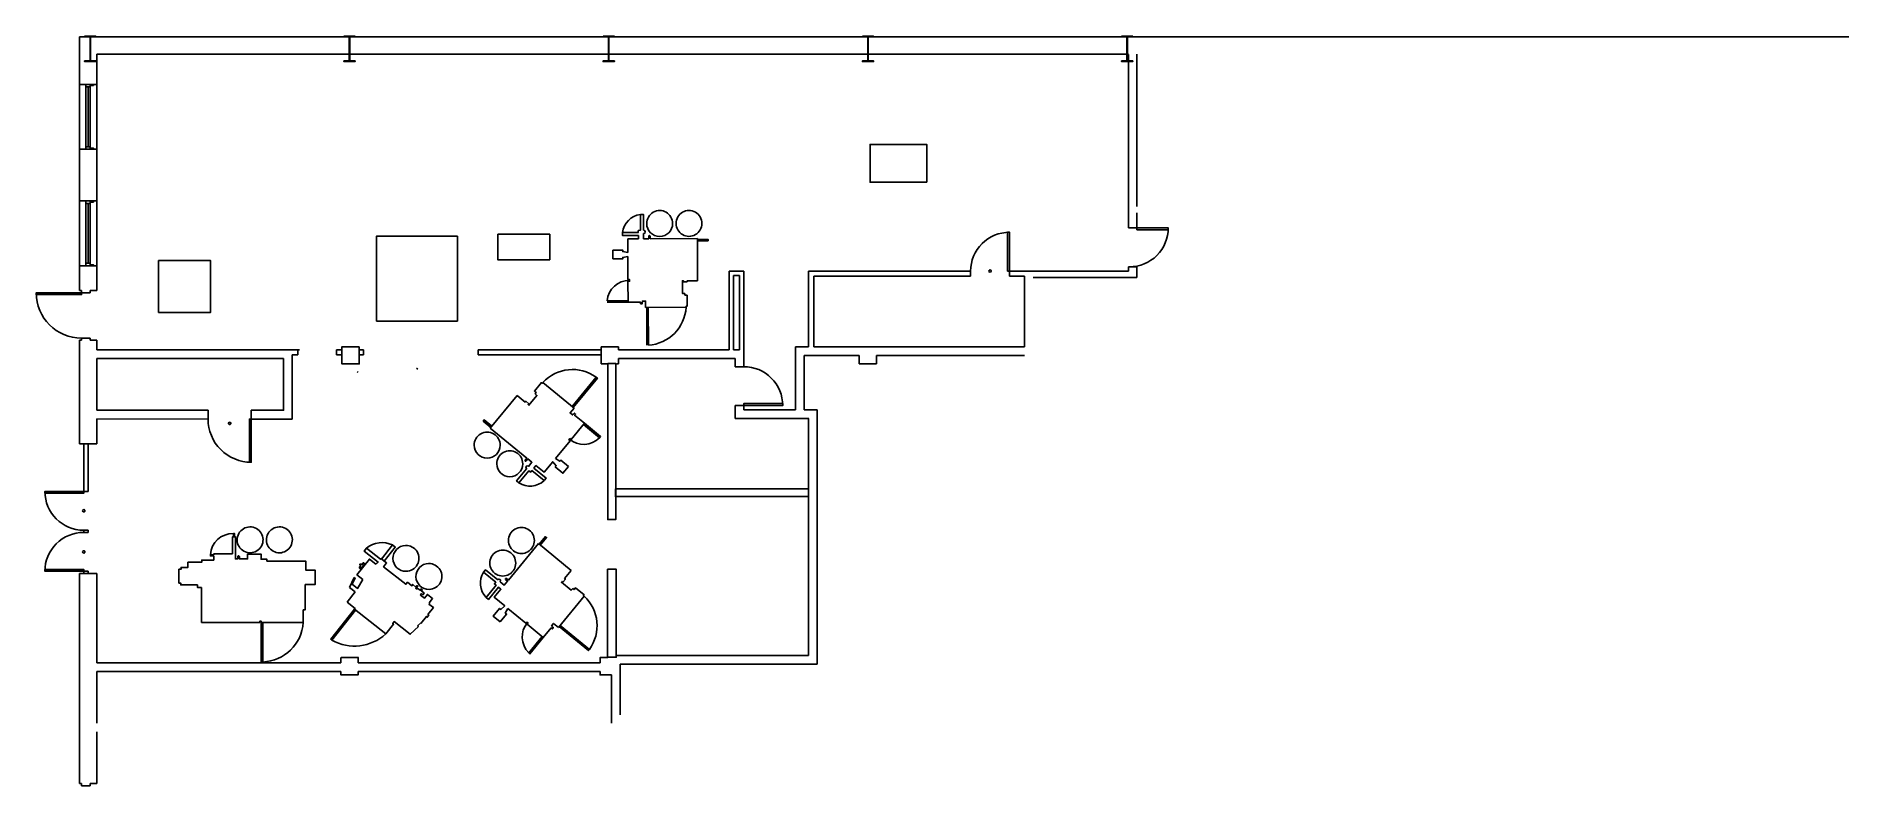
# Model space of a CAD drawing. Extents: x 1 to 1668, y 3 to 693.
import ezdxf

# ---------------------------------------------------------------- set-up
doc = ezdxf.new("R2010")
doc.units = 0
doc.layers.add('Epilog_Laser', color=7, linetype='CONTINUOUS')

msp = doc.modelspace()

# ---------------------------------------------------------------- linework, layer by layer
at = {"layer": 'Epilog_Laser', "color": 7}
for points in [[(1668.453556, 692.149467), (40.358979, 692.149133)], [(40.358979, 648.415156), (40.358979, 692.149078)], [(45.12976, 692.755878), (45.12976, 692.149078)], [(55.466771, 692.1492), (55.466771, 692.755878), (45.12976, 692.755878)], [(45.12976, 692.149589), (49.366437, 692.149589)], [(50.064701, 691.4513), (50.064701, 670.672689)], [(50.531829, 670.672689), (50.531829, 691.4513)], [(51.230094, 692.149589), (55.466771, 692.149589)], [(283.678411, 692.755878), (283.678411, 692.149589), (287.915078, 692.149589)], [(289.778733, 692.149589), (294.015422, 692.149589), (294.015422, 692.755878), (283.678411, 692.755878)], [(288.613378, 691.4513), (288.613378, 670.672689)], [(289.080489, 670.672689), (289.080489, 691.4513)], [(522.227056, 692.755878), (522.227056, 692.149589), (526.463744, 692.149589)], [(528.3274, 692.149589), (532.564089, 692.149589), (532.564089, 692.755878), (522.227056, 692.755878)], [(527.162, 691.4513), (527.162, 670.672689)], [(527.629144, 670.672689), (527.629144, 691.4513)], [(760.775711, 692.755878), (760.775711, 692.149589), (765.0124, 692.149589)], [(766.876056, 692.149589), (771.112744, 692.149589), (771.112744, 692.755878), (760.775711, 692.755878)], [(765.710656, 691.4513), (765.710656, 670.672689)], [(766.1778, 670.672689), (766.1778, 691.4513)], [(999.324378, 692.755878), (999.324378, 692.149589), (1003.561067, 692.149589)], [(1005.424722, 692.149589), (1009.661411, 692.149589), (1009.661411, 692.755878), (999.324378, 692.755878)], [(1004.259311, 691.4513), (1004.259311, 670.672689)], [(1004.726467, 670.672689), (1004.726467, 691.4513)], [(49.366437, 669.974444), (45.12976, 669.974444), (45.12976, 669.368156), (55.466771, 669.368156), (55.466771, 669.974444), (51.230094, 669.974444)], [(56.262226, 648.415156), (56.262226, 676.246222)], [(1005.5492, 676.246222), (56.262226, 676.246222)], [(287.915078, 669.974444), (283.678411, 669.974444), (283.678411, 669.368156), (294.015422, 669.368156), (294.015422, 669.974444), (289.778733, 669.974444)], [(526.463744, 669.974444), (522.227056, 669.974444), (522.227056, 669.368156), (532.564089, 669.368156), (532.564089, 669.974444), (528.3274, 669.974444)], [(765.0124, 669.974444), (760.775711, 669.974444), (760.775711, 669.368156), (771.112744, 669.368156), (771.112744, 669.974444), (766.876056, 669.974444)], [(1003.561067, 669.974444), (999.324378, 669.974444), (999.324378, 669.368156), (1009.661411, 669.368156), (1009.661411, 669.974444), (1005.424722, 669.974444)], [(1005.5492, 675.956456), (1005.5492, 516.247378)], [(1013.500844, 676.246222), (1013.500844, 536.126411)], [(40.358979, 648.415156), (40.358979, 588.778133)], [(40.358979, 648.415156), (46.322699, 648.415156)], [(46.322699, 648.415156), (46.322699, 646.178789)], [(46.322699, 648.415156), (53.280366, 648.415156)], [(46.322699, 646.178789), (46.322699, 591.014411)], [(46.322699, 646.178789), (50.298506, 646.178789)], [(48.331228, 646.178789), (48.331228, 591.014411)], [(50.298506, 647.421111), (53.280366, 647.421111), (53.280366, 648.415156)], [(50.298506, 647.421111), (50.298506, 648.415156)], [(50.298506, 647.421111), (50.298506, 646.178789)], [(50.298506, 591.014411), (50.298506, 646.178789)], [(53.280366, 648.415156), (56.262226, 648.415156)], [(56.262226, 648.415156), (56.262226, 588.778)], [(40.358979, 541.068289), (40.358979, 588.778)], [(40.358979, 588.778), (46.322699, 588.778)], [(46.322699, 588.778), (46.322699, 591.014411)], [(46.322699, 591.014411), (50.298506, 591.014411)], [(46.322699, 588.778), (53.280366, 588.778)], [(50.298506, 589.772089), (50.298506, 591.014411)], [(50.298506, 589.772089), (53.280366, 589.771978), (53.280366, 588.778)], [(50.298506, 589.772089), (50.298506, 588.778)], [(53.280366, 588.778), (56.262226, 588.778)], [(56.262226, 541.068289), (56.262226, 588.778)], [(820.052333, 558.356133), (767.8698, 558.356133), (767.8698, 593.144489), (820.052333, 593.144489), (820.052333, 558.356133)], [(40.358979, 541.068289), (40.358979, 481.431222)], [(40.358979, 541.068289), (46.322699, 541.068289)], [(46.322699, 541.068289), (46.322699, 538.831878)], [(46.322699, 541.068289), (53.280366, 541.068289)], [(46.322699, 538.831878), (46.322699, 483.6675)], [(46.322699, 538.831878), (50.298506, 538.831878)], [(48.331228, 538.831878), (48.331228, 483.6675)], [(50.298506, 540.0742), (53.280366, 540.074311), (53.280366, 541.068289)], [(50.298506, 540.0742), (50.298506, 541.068289)], [(50.298506, 540.0742), (50.298506, 538.831878)], [(50.298506, 483.6675), (50.298506, 538.831878)], [(53.280366, 541.068289), (56.262226, 541.068289)], [(56.262226, 541.068289), (56.262226, 481.431133)], [(559.460749, 514.056241), (559.417394, 528.550619), (556.518416, 528.541941), (556.561771, 514.047519), (554.62926, 514.043186)], [(1013.500844, 530.162689), (1013.500844, 516.247378)], [(313.636027, 430.563473), (388.182502, 430.563473), (388.182502, 508.588766), (313.636027, 508.588766), (313.636027, 430.563473)], [(425.4421, 510.658156), (473.151832, 510.658156)], [(425.4421, 510.658156), (425.4421, 486.803314), (473.151832, 486.803314)], [(473.151832, 510.658156), (473.151832, 486.803314)], [(554.635071, 512.109163), (540.14066, 512.065808), (540.149327, 509.166863), (554.643749, 509.21023), (554.652416, 506.311374), (544.989482, 506.28103)], [(544.989482, 506.282452), (545.028516, 493.72063)], [(554.62926, 514.041752), (554.633605, 512.109163)], [(559.460749, 514.056241), (559.70226, 514.056908)], [(559.469427, 511.157341), (559.710938, 511.158119)], [(559.483905, 506.325863), (559.470894, 511.157341)], [(564.315394, 506.340341), (559.483905, 506.32733)], [(564.308505, 508.635286), (564.317171, 506.340341)], [(564.910627, 509.241052), (564.910627, 509.241052)], [(565.523249, 506.343986), (565.514571, 508.63893)], [(609.00646, 506.474274), (565.523249, 506.343763)], [(609.12296, 467.602808), (609.006327, 506.474274)], [(618.980078, 504.361689), (618.976478, 505.569578), (609.796689, 505.543567)], [(609.800289, 504.3342), (618.980078, 504.360211)], [(896.206522, 476.489122), (896.206522, 512.271444), (894.467089, 512.271444), (894.467089, 476.489122), (896.206522, 476.489122)], [(1013.500844, 516.247378), (1005.5492, 516.247378)], [(1013.500844, 516.247378), (1042.263344, 516.247378), (1042.263344, 514.507944), (1013.500844, 514.507944), (1013.500844, 516.247378)], [(113.239822, 486.205656), (160.949554, 486.205656), (160.949554, 438.495941), (113.239822, 438.495941), (113.239822, 486.205656)], [(545.027171, 493.72063), (540.250871, 494.44893), (540.246538, 495.898374), (531.06676, 495.872363)], [(531.06676, 495.870886), (531.092771, 487.657363)], [(545.038616, 489.891252), (540.266782, 489.134341), (540.271127, 487.684897), (531.091338, 487.658874)], [(545.038616, 489.891252), (545.102349, 468.632797), (546.551749, 468.63713), (546.556094, 467.18773), (545.106682, 467.183397), (545.164349, 447.857486)], [(40.358979, 458.570211), (40.358979, 481.431133)], [(40.358979, 481.431133), (46.322699, 481.431133)], [(46.322699, 481.431133), (46.322699, 483.6675)], [(46.322699, 483.6675), (50.298506, 483.6675)], [(46.322699, 481.431133), (53.280366, 481.431133)], [(50.298506, 482.425178), (50.298506, 483.6675)], [(50.298506, 482.425178), (53.280366, 482.425067), (53.280366, 481.431133)], [(50.298506, 482.425178), (50.298506, 481.431133)], [(53.280366, 481.431133), (56.262226, 481.431133)], [(56.262226, 458.570211), (56.262226, 481.431133)], [(597.325605, 454.294774), (597.32126, 455.744219), (595.158394, 455.965352), (595.123705, 467.560874), (596.089916, 467.563741), (596.092816, 466.597441), (599.716416, 466.610452)], [(599.716416, 466.60833), (599.713505, 467.574619), (609.12296, 467.600641)], [(638.275756, 476.517044), (638.275756, 476.491033)], [(638.275756, 476.517044), (651.694144, 476.517044)], [(638.275756, 404.0616), (638.275756, 476.489122)], [(642.2516, 404.0616), (642.2516, 472.513322)], [(642.2516, 472.513322), (647.718344, 472.504656)], [(647.718344, 404.0616), (647.718344, 472.505089)], [(651.694144, 406.884656), (651.694144, 476.489122)], [(860.4242, 476.489122), (711.331289, 476.489011)], [(711.331289, 406.884789), (711.331289, 476.489), (711.331289, 476.489111)], [(716.052567, 406.884789), (716.052567, 471.767856)], [(860.4242, 471.767722), (716.052567, 471.767833)], [(860.4242, 471.767722), (860.4242, 476.489122)], [(910.121833, 476.489122), (896.206522, 476.489122)], [(896.206522, 471.767722), (896.206522, 476.489122)], [(910.121833, 471.767722), (896.206522, 471.767722)], [(910.121833, 476.489122), (1005.5492, 476.489122)], [(910.121833, 406.884789), (910.121833, 471.767722)], [(918.073478, 470.525533), (1013.500844, 470.525533)], [(1013.500844, 480.465056), (1005.5492, 480.465056)], [(1005.5492, 480.465056), (1005.5492, 476.489122)], [(1013.500844, 480.465056), (1013.500844, 470.525533)], [(42.346887, 456.5823), (0.600628, 456.582411), (0.600628, 454.842989), (42.346887, 454.842878), (42.346887, 456.5823)], [(42.346887, 458.570211), (40.358979, 458.570211)], [(42.346887, 458.570211), (42.346887, 456.5823)], [(50.298506, 456.5823), (42.346887, 456.5823)], [(50.298506, 458.570211), (50.298506, 456.5823)], [(56.262226, 458.570211), (50.298506, 458.570211)], [(561.364471, 443.074519), (598.566794, 443.185952), (598.563894, 444.152297), (599.530182, 444.155197), (599.499838, 454.301274), (597.325605, 454.296941)], [(525.834371, 449.249008), (545.160238, 449.307108)], [(545.164571, 447.857486), (525.838705, 447.799386)], [(545.164571, 447.857486), (556.760094, 447.892174), (556.764438, 446.442819), (558.213882, 446.447152), (558.209549, 447.896597), (558.451049, 447.897374), (558.448238, 448.863586), (561.347127, 448.872263), (561.364471, 443.074519)], [(562.330771, 443.077419), (562.434827, 408.290841)], [(563.884449, 408.295174), (563.780394, 443.081763)], [(40.358979, 317.428911), (40.358979, 412.848378)], [(42.346887, 412.848244), (40.358979, 412.848244)], [(42.346887, 414.836167), (42.346887, 412.848244)], [(50.298506, 414.836167), (42.346887, 414.836167)], [(42.346887, 414.836167), (44.086304, 414.836167)], [(50.298506, 414.836167), (50.298506, 412.848378)], [(56.262226, 412.848378), (50.298506, 412.848378)], [(56.262226, 404.061733), (56.262226, 412.848378)], [(56.262226, 404.061733), (236.2219, 404.061733)], [(236.2219, 404.061733), (241.191667, 404.061733)], [(241.191667, 404.061733), (241.191667, 399.340467)], [(242.931089, 404.061733), (241.191667, 404.061733)], [(276.973967, 404.061733), (281.943733, 404.061733)], [(276.973967, 404.061733), (276.973967, 399.340467)], [(297.846967, 406.884789), (297.846967, 390.981556), (281.943733, 390.981556), (281.943733, 406.884789), (297.846967, 406.884789)], [(297.846967, 404.061733), (301.822767, 404.061733)], [(301.822767, 399.340467), (301.822767, 404.061733)], [(407.181756, 404.061733), (520.492389, 404.061733)], [(407.181756, 399.340467), (407.181756, 404.061733)], [(520.492389, 390.981556), (520.492389, 406.884789)], [(520.492389, 406.884789), (536.395633, 406.884789)], [(536.395633, 406.884789), (536.395633, 404.061733)], [(536.395633, 404.061733), (638.275756, 404.061622)], [(642.2516, 404.0616), (647.718344, 404.0616)], [(651.694144, 398.933278), (651.694144, 405.139156), (651.694144, 406.884789)], [(651.694144, 406.884656), (651.694144, 406.884767)], [(699.403856, 348.731989), (699.403856, 406.884789)], [(711.331289, 406.884789), (699.403856, 406.884789)], [(910.121833, 406.884789), (716.052567, 406.884789)], [(56.262226, 348.400378), (56.262226, 396.110133)], [(56.262226, 396.110133), (228.270278, 396.110133)], [(198.4517, 348.400378), (228.270278, 348.400378), (228.270278, 396.110133)], [(236.2219, 340.232811), (236.2219, 399.340467)], [(236.2219, 399.340467), (241.191667, 399.340467)], [(276.973967, 399.340467), (281.943733, 399.340467)], [(296.732556, 384.135822), (295.811833, 383.016378)], [(297.846967, 399.340467), (301.822767, 399.340467)], [(350.502422, 387.141333), (351.621867, 386.220611)], [(407.181756, 399.340467), (520.492389, 399.340467)], [(526.490933, 390.981556), (520.492389, 390.981556)], [(536.395633, 390.981556), (534.442522, 390.981556)], [(536.395633, 396.110133), (643.7425, 396.110244)], [(536.395633, 396.110133), (536.395633, 390.981556)], [(643.7425, 388.503456), (643.7425, 396.110267)], [(651.694144, 388.503456), (643.7425, 388.503456)], [(651.694144, 388.503456), (651.694144, 398.933278)], [(707.3555, 348.729689), (707.3555, 398.933144)], [(757.9925, 398.933144), (707.3555, 398.933144)], [(757.9925, 390.981556), (757.9925, 398.933144)], [(773.895789, 390.981556), (757.9925, 390.981556)], [(773.895789, 398.933144), (910.121833, 398.933256)], [(773.895789, 390.981556), (773.895789, 398.933144)], [(495.567005, 350.386574), (466.834849, 374.018886), (466.221016, 373.272597), (465.474727, 373.88643), (459.029549, 366.050386), (460.708716, 364.669274), (459.787938, 363.549874), (461.313305, 362.00053), (453.94736, 353.045086), (453.201071, 353.658919), (453.814894, 354.405208), (451.016338, 356.707052), (450.402505, 355.960752), (443.135416, 361.937963)], [(494.820716, 351.000408), (516.918471, 377.866819), (515.799027, 378.787552), (493.701271, 351.92113)], [(443.135416, 361.937963), (418.44276, 331.916697)], [(494.736727, 344.813652), (494.122894, 344.067352), (491.884016, 345.908808), (495.567005, 350.386574)], [(643.7425, 340.7937), (643.7425, 352.721133)], [(651.694144, 348.745467), (651.694144, 352.721133), (643.7425, 352.721133)], [(651.694144, 352.721133), (687.476456, 352.721133), (687.476456, 354.460567), (651.694144, 354.460567), (651.694144, 352.721133)], [(56.261983, 317.428911), (56.262228, 340.448778)], [(56.262226, 348.400378), (158.693589, 348.400378)], [(56.262226, 340.448778), (158.693589, 340.3213)], [(158.693589, 348.400378), (158.693589, 340.321133)], [(158.693589, 340.278167), (158.693589, 342.017589)], [(198.4517, 340.278167), (198.4517, 300.520044), (196.712278, 300.520044), (196.712278, 340.278167), (198.4517, 340.278167)], [(228.270278, 348.400378), (198.4517, 348.400378), (198.4517, 340.278167)], [(198.4517, 340.278167), (236.2219, 340.232633)], [(236.2219, 348.400378), (236.2219, 340.232811)], [(419.823871, 333.595819), (412.734116, 339.427208), (411.966838, 338.494341), (419.056594, 332.662997)], [(478.296749, 303.909897), (491.800938, 320.328286), (490.681494, 321.249008), (491.602227, 322.368452), (492.72166, 321.44773), (504.998227, 336.37353), (519.923982, 324.096963), (519.00326, 322.977519), (504.07746, 335.254086)], [(504.998227, 336.37353), (496.042738, 343.73943), (496.963471, 344.858874), (495.844027, 345.779597), (494.923305, 344.660197), (494.73686, 344.813686)], [(643.7425, 340.7937), (711.5007, 340.7937)], [(651.694144, 348.745467), (699.403856, 348.732467)], [(707.3555, 348.729689), (719.281456, 348.7263)], [(711.372178, 122.688783), (711.333156, 340.7937)], [(719.323822, 114.737229), (719.280467, 348.7263)], [(47.316408, 317.428911), (40.358979, 317.428911)], [(44.334791, 317.428911), (44.334791, 273.694989)], [(47.316408, 317.428911), (53.280123, 317.428911)], [(48.310602, 273.694989), (48.310602, 317.428911)], [(56.261983, 317.428911), (53.280123, 317.428911)], [(418.44276, 331.916697), (452.025782, 304.294497), (450.567916, 302.522019)], [(451.77946, 294.487741), (442.572049, 283.293419), (444.810938, 281.451919), (454.018338, 292.646241), (455.510927, 291.418619), (456.738594, 292.911163), (467.932916, 283.703763), (469.774416, 285.942641), (458.580049, 295.150052), (460.421549, 297.38893), (467.884449, 291.250652), (475.864182, 300.95243), (479.079549, 297.346219), (478.158782, 296.226786), (485.248527, 290.395397), (490.466082, 296.738897)], [(450.650738, 301.671974), (450.650738, 301.671974)], [(451.500794, 301.754741), (452.958649, 303.527219), (456.690071, 300.458052), (453.620949, 296.726619), (453.434516, 296.880119)], [(478.296749, 303.909897), (482.455605, 301.450797), (483.376338, 302.570241), (490.466082, 296.738897)], [(451.77946, 294.487741), (451.593016, 294.64123)], [(44.334791, 273.694989), (8.552494, 273.694989), (8.552494, 271.955556), (44.334791, 271.955556), (44.334791, 273.694989)], [(44.334791, 273.694989), (48.310602, 273.694989)], [(44.334791, 237.912711), (44.334791, 235.924789)], [(44.334791, 237.912711), (48.310602, 237.912711)], [(44.334791, 237.912711), (46.074209, 237.912711)], [(44.334791, 235.924789), (48.310602, 235.924789)], [(44.334791, 235.924789), (46.074209, 235.924789)], [(48.310602, 237.912711), (48.310602, 235.924789)], [(183.150748, 231.917469), (183.152318, 234.904557), (181.957495, 234.905198), (181.955925, 231.91811)], [(185.995381, 213.646151), (185.994291, 211.537304), (183.870127, 211.538424), (183.880933, 231.91708), (181.22574, 231.918499), (181.217343, 216.1331)], [(362.300858, 171.220876), (365.314682, 175.049506), (360.51741, 178.825904), (357.757702, 175.320182), (354.101914, 178.198013), (355.154945, 179.535752), (356.354252, 178.591636), (357.552563, 180.113854), (355.015482, 182.111), (355.850661, 183.171918), (354.928119, 183.898182), (353.911397, 182.606587), (351.235973, 184.71266), (350.509721, 183.790118), (349.863945, 184.298474), (351.606887, 186.51261), (351.053344, 186.948359), (350.036622, 185.656764), (347.084432, 187.980689), (346.21299, 186.873616), (342.24597, 189.996411), (340.829807, 188.197428), (320.267484, 204.38394), (322.95453, 207.797416), (317.834359, 211.827975), (317.325992, 211.182199), (304.410171, 221.349411), (302.340406, 218.720131), (315.163995, 208.625538), (314.510393, 207.795241), (314.187484, 208.049401), (313.170761, 206.75785), (307.220238, 211.441998), (295.673172, 196.773338)], [(318.332521, 211.435838), (328.492519, 224.342403)], [(320.777324, 209.51132), (330.937276, 222.417917), (328.492519, 224.342403)], [(462.701882, 225.603119), (435.079671, 192.020097), (433.307249, 193.477952)], [(492.723182, 200.910508), (462.701882, 225.603119)], [(464.381038, 224.222052), (470.212382, 231.311808), (469.279516, 232.079086), (463.448171, 224.98933)], [(44.334791, 200.142478), (8.552494, 200.142478), (8.552494, 201.881911), (44.334791, 201.881911), (44.334791, 200.142478)], [(44.334791, 200.142478), (44.334791, 198.1546)], [(44.334791, 200.142478), (48.310602, 200.142478)], [(48.310602, 200.142478), (48.310602, 198.1546)], [(181.217343, 216.1331), (163.947936, 216.142268), (163.947539, 215.387522), (160.924234, 215.38914), (160.923657, 214.303087), (163.946963, 214.301469), (163.944937, 210.485624), (152.820299, 210.491542), (152.819189, 208.407504), (140.185791, 208.414189), (140.18329, 203.659089), (133.813754, 203.66245), (133.81291, 202.077404), (131.934335, 202.078402), (131.927536, 189.29824), (133.571291, 189.297365), (133.570367, 187.565567), (148.863116, 187.557457), (148.86191, 185.267955), (152.806896, 185.26585)], [(186.741753, 214.39124), (186.741285, 214.391292)], [(247.927829, 187.899691), (257.154652, 187.894795), (257.161691, 201.170799), (248.532298, 201.175368), (248.536751, 209.539258), (212.810739, 209.5582), (212.81167, 211.257554), (207.567642, 211.260332), (207.570031, 215.774175), (195.024212, 215.780824), (195.021918, 211.466113), (187.485655, 211.470117), (187.486828, 213.645383)], [(298.085164, 203.87599), (299.275749, 205.388418)], [(298.21211, 202.827326), (298.209815, 202.829132)], [(298.422438, 206.69262), (298.418199, 206.688184)], [(299.275749, 205.388418), (298.505524, 205.994729)], [(299.885816, 206.163392), (299.115601, 206.769703)], [(300.334298, 204.31799), (299.258968, 202.951977)], [(299.885816, 206.163392), (301.0628, 207.658613)], [(301.123301, 203.696855), (300.334298, 204.31799)], [(302.236615, 206.734599), (301.174885, 205.385837), (301.963932, 204.764714)], [(302.109657, 207.783275), (302.111952, 207.781457)], [(425.272916, 192.266419), (414.078594, 201.473819), (412.237094, 199.234941), (423.43146, 190.027541), (422.203794, 188.534952), (423.696382, 187.30733), (414.488982, 176.112952), (416.727827, 174.271508), (425.935227, 185.46583), (428.174105, 183.62433), (422.035827, 176.16143), (431.737605, 168.181697), (428.131405, 164.96633), (427.01196, 165.887097), (421.180616, 158.797341), (427.524071, 153.579786)], [(481.171749, 148.478908), (504.804116, 177.211019), (504.057816, 177.824852), (504.671649, 178.571152), (496.835605, 185.01633), (495.454494, 183.337163), (494.335049, 184.25793), (492.785749, 182.732563), (483.83026, 190.098519), (484.444094, 190.844808), (485.190382, 190.230974), (487.492227, 193.029586), (486.745938, 193.643374), (492.723182, 200.910508)], [(40.358858, 4.648123), (40.35898, 198.1546)], [(47.316408, 198.1546), (40.358979, 198.1546)], [(47.316408, 198.1546), (53.280123, 198.1546)], [(56.261983, 198.1546), (53.280123, 198.1546)], [(56.261983, 115.970834), (56.261983, 198.1546)], [(152.806896, 185.26585), (152.78977, 152.991717)], [(246.316149, 152.94209), (246.322322, 164.558584), (247.915448, 164.557758), (247.927829, 187.899691)], [(288.757461, 185.35036), (293.289679, 194.463987)], [(293.970316, 181.246848), (288.757461, 185.35036)], [(294.069599, 194.090859), (291.291305, 188.28371), (296.365376, 184.289427), (301.028572, 192.57127)], [(294.069599, 194.090859), (293.289678, 194.46402)], [(295.679836, 196.781805), (301.028572, 192.57127)], [(425.272916, 192.266419), (425.426405, 192.452863)], [(432.53996, 192.545086), (434.312394, 191.08723), (431.243271, 187.355797), (427.511805, 190.424919), (427.665294, 190.611363)], [(432.457149, 193.395141), (432.457149, 193.395141)], [(294.037243, 181.331858), (286.553225, 171.824663)], [(293.397328, 165.165688), (294.015204, 165.950642), (286.553225, 171.824663)], [(354.516465, 152.125887), (359.563779, 158.537654), (360.394076, 157.884052), (361.846547, 159.729179), (361.01625, 160.382781), (366.012702, 166.73001), (361.907339, 169.961732), (362.669867, 170.930406), (362.300647, 171.220871)], [(206.424111, 152.963268), (152.78977, 152.991717)], [(207.503364, 152.962674), (207.504047, 154.255494), (206.424786, 154.256081), (206.424111, 152.963268)], [(208.975003, 116.606562), (207.484104, 116.607357), (207.503364, 152.962674)], [(246.316149, 152.94209), (207.503364, 152.962674)], [(209.056379, 116.525128), (209.075691, 152.961848)], [(272.648812, 136.742032), (271.644663, 137.532462), (293.397328, 165.165688), (322.282619, 142.427373)], [(272.648812, 136.742032), (294.401475, 164.375225)], [(322.282619, 142.427373), (329.342961, 151.396432), (328.604941, 151.977417), (330.021104, 153.7764), (344.701508, 142.220128), (352.228848, 149.219831), (351.490795, 149.800815)], [(351.490795, 149.800815), (354.231978, 152.349853)], [(354.231978, 152.349853), (354.516505, 152.126099)], [(434.695116, 165.74913), (432.235971, 161.590308), (433.355416, 160.669541), (427.524071, 153.579786)], [(434.695116, 165.74913), (451.11346, 152.244941), (452.034238, 153.364386), (453.153627, 152.443652), (452.232905, 151.324208), (467.158705, 139.047686), (454.882182, 124.121897), (453.762738, 125.042619), (466.03926, 139.968419)], [(475.598827, 149.309152), (474.852527, 149.922986), (476.694027, 152.161863), (481.171749, 148.478908)], [(481.785582, 149.225163), (508.652005, 127.127408), (509.572771, 128.246841), (482.706305, 150.344608)], [(467.158705, 139.047686), (474.524649, 148.00313), (475.644049, 147.082408), (476.564816, 148.201852), (475.445382, 149.122574), (475.598871, 149.309019)], [(280.895244, 115.970834), (280.895244, 120.626631)], [(281.091667, 120.626631), (296.994889, 120.626631)], [(296.798467, 120.626631), (296.798467, 115.970834)], [(519.443844, 115.970748), (519.443844, 120.626588), (526.490933, 120.626588)], [(534.442522, 122.68887), (711.372311, 122.68887)], [(56.261983, 115.970834), (280.895244, 115.970834)], [(56.261983, 108.019193), (280.895244, 108.019193)], [(56.262027, 60.309479), (56.262027, 108.019193)], [(296.798467, 108.019193), (296.798467, 104.723393), (280.895244, 104.723393), (280.895244, 108.019193)], [(296.798467, 115.970834), (519.443889, 115.970834)], [(296.798467, 108.019193), (519.443889, 108.019193)], [(529.9211, 104.72335), (519.443844, 104.72335), (519.443844, 108.01915)], [(529.9211, 104.72335), (529.9211, 67.825492)], [(537.872744, 114.737229), (537.872744, 67.825492)], [(537.872744, 114.737229), (719.323822, 114.737229)], [(529.9211, 67.825492), (529.9211, 60.309479)], [(56.262074, 4.648123), (56.262074, 52.357838)], [(42.346736, 4.648123), (40.358858, 4.648123)], [(42.346736, 4.648123), (42.346736, 2.660202)], [(50.298359, 2.660202), (42.346736, 2.660202)], [(56.262031, 4.648123), (50.298359, 4.648123)], [(50.298359, 4.648123), (50.298359, 2.660202)]]:
    msp.add_lwpolyline(points, dxfattribs=at)
for points in [[(586.213616, 520.326286), (586.213616, 520.326286)], [(613.173816, 520.407108), (613.173816, 520.407108)], [(879.399333, 476.489122), (879.399333, 476.489122)], [(526.416622, 391.316956), (533.828036, 391.316956), (533.828036, 247.805522), (526.416622, 247.805522), (526.416622, 391.316956)], [(179.656622, 336.302367), (179.656622, 336.302367)], [(427.465794, 316.235286), (427.465794, 316.235286)], [(448.28776, 299.109108), (448.28776, 299.109108)], [(533.611844, 276.110378), (711.249244, 276.110378), (711.249244, 268.889641), (533.611844, 268.889641), (533.611844, 276.110378)], [(45.418764, 255.803833), (45.418764, 255.803833)], [(45.418764, 218.033633), (45.418764, 218.033633)], [(204.838972, 219.762599), (204.838972, 219.762599)], [(231.799302, 219.74828), (231.799302, 219.74828)], [(458.947905, 228.507519), (458.947905, 228.507519)], [(441.821727, 207.685552), (441.821727, 207.685552)], [(526.388889, 201.944456), (534.388889, 201.944456), (534.388889, 120.944456), (526.388889, 120.944456), (526.388889, 201.944456)], [(341.017484, 200.111942), (341.017484, 200.111942)], [(362.201674, 183.4359), (362.201674, 183.4359)]]:
    msp.add_lwpolyline(points, close=True, dxfattribs=at)
for points in [[(49.860177, 691.945041), (49.729229, 692.075989), (49.551625, 692.149555), (49.366437, 692.149556)], [(50.064689, 691.4513), (50.06469, 691.636489), (49.991124, 691.814093), (49.860177, 691.945041)], [(50.736354, 691.945041), (50.605407, 691.814093), (50.531841, 691.636489), (50.531842, 691.4513)], [(51.230094, 692.149556), (51.044906, 692.149555), (50.867302, 692.075989), (50.736354, 691.945041)], [(288.40882, 691.945042), (288.277871, 692.075991), (288.100267, 692.149556), (287.915078, 692.149556)], [(288.613333, 691.4513), (288.613334, 691.636489), (288.539768, 691.814094), (288.40882, 691.945042)], [(289.778733, 692.149556), (289.393101, 692.149551), (289.080487, 691.836932), (289.080489, 691.4513)], [(526.957487, 691.945042), (526.826538, 692.075991), (526.648934, 692.149556), (526.463744, 692.149556)], [(527.162, 691.4513), (527.162001, 691.636489), (527.088435, 691.814094), (526.957487, 691.945042)], [(527.833658, 691.945042), (527.702709, 691.814094), (527.629144, 691.636489), (527.629144, 691.4513)], [(528.3274, 692.149556), (528.142211, 692.149556), (527.964606, 692.075991), (527.833658, 691.945042)], [(765.506142, 691.945042), (765.375194, 692.075991), (765.197589, 692.149556), (765.0124, 692.149556)], [(765.710656, 691.4513), (765.710656, 691.636489), (765.637091, 691.814094), (765.506142, 691.945042)], [(766.382313, 691.945042), (766.251365, 691.814094), (766.177799, 691.636489), (766.1778, 691.4513)], [(766.876056, 692.149556), (766.690866, 692.149556), (766.513262, 692.075991), (766.382313, 691.945042)], [(1004.259311, 691.4513), (1004.259313, 691.836932), (1003.946699, 692.149551), (1003.561067, 692.149556)], [(1004.93098, 691.945042), (1004.800032, 691.814094), (1004.726466, 691.636489), (1004.726467, 691.4513)], [(1005.424722, 692.149556), (1005.239533, 692.149556), (1005.061929, 692.075991), (1004.93098, 691.945042)], [(49.366437, 669.974444), (49.752068, 669.974445), (50.064684, 670.287058), (50.064689, 670.672689)], [(50.531842, 670.672689), (50.531847, 670.287058), (50.844463, 669.974445), (51.230094, 669.974444)], [(287.915078, 669.974444), (288.30071, 669.974443), (288.613329, 670.287057), (288.613333, 670.672689)], [(289.080489, 670.672689), (289.080493, 670.287061), (289.393105, 669.974449), (289.778733, 669.974444)], [(526.463744, 669.974444), (526.849377, 669.974443), (527.161996, 670.287057), (527.162, 670.672689)], [(527.629144, 670.672689), (527.629149, 670.287057), (527.941768, 669.974443), (528.3274, 669.974444)], [(765.0124, 669.974444), (765.398032, 669.974443), (765.710651, 670.287057), (765.710656, 670.672689)], [(766.1778, 670.672689), (766.177804, 670.287057), (766.490423, 669.974443), (766.876056, 669.974444)], [(1003.561067, 669.974444), (1003.946695, 669.974449), (1004.259307, 670.287061), (1004.259311, 670.672689)], [(1004.726467, 670.672689), (1004.726471, 670.287057), (1005.03909, 669.974443), (1005.424722, 669.974444)], [(556.518416, 528.541941), (547.944548, 527.419438), (541.21175, 520.646161), (540.14066, 512.065719)], [(568.320971, 530.660042), (564.629853, 528.528266), (562.356898, 524.588775), (562.358738, 520.326286)], [(562.358738, 520.326286), (562.36158, 513.740953), (567.700844, 508.403994), (574.286177, 508.403994)], [(580.251383, 530.660042), (576.560265, 532.791818), (572.012089, 532.791818), (568.320971, 530.660042)], [(574.286177, 508.403994), (580.87151, 508.403994), (586.210773, 513.740953), (586.213616, 520.326286)], [(586.213616, 520.326286), (586.215456, 524.588775), (583.942501, 528.528266), (580.251383, 530.660042)], [(595.276927, 530.753183), (591.583643, 528.618119), (589.311851, 524.673113), (589.318982, 520.407108)], [(589.318982, 520.407108), (589.311851, 516.141103), (591.583643, 512.196097), (595.276927, 510.061033)], [(607.215871, 530.753183), (603.522586, 532.888247), (598.970212, 532.888247), (595.276927, 530.753183)], [(613.173816, 520.407108), (613.180947, 524.673113), (610.909156, 528.618119), (607.215871, 530.753183)], [(607.215871, 510.061033), (610.909156, 512.196097), (613.180947, 516.141103), (613.173816, 520.407108)], [(559.63046, 511.157819), (560.415387, 511.160863), (561.055505, 511.787713), (561.074987, 512.572404)], [(561.074987, 512.572404), (561.094469, 513.357095), (560.486247, 514.014938), (559.702438, 514.05693)], [(564.484105, 509.062875), (564.371184, 508.949271), (564.308019, 508.795462), (564.308505, 508.635286)], [(564.910627, 509.241052), (564.75045, 509.240571), (564.597025, 509.176479), (564.484105, 509.062875)], [(565.516349, 508.63893), (565.515348, 508.972464), (565.244161, 509.242039), (564.910627, 509.241052)], [(595.276927, 510.061033), (598.970212, 507.925969), (603.522586, 507.925969), (607.215871, 510.061033)], [(870.904593, 501.791051), (864.194105, 495.080563), (860.424194, 485.979186), (860.4242, 476.489122)], [(896.206522, 512.271444), (886.716459, 512.27145), (877.615082, 508.501539), (870.904593, 501.791051)], [(1031.782956, 490.945452), (1038.493443, 497.65594), (1042.263351, 506.757316), (1042.263344, 516.247378)], [(1006.481033, 480.465056), (1015.971095, 480.465052), (1025.07247, 484.234963), (1031.782956, 490.945452)], [(546.553927, 467.91243), (535.855683, 467.997456), (526.863854, 459.897943), (525.834371, 449.249008)], [(877.772858, 477.429362), (877.437213, 477.235331), (877.230749, 476.876815), (877.231389, 476.489122)], [(877.231389, 476.489122), (877.232376, 475.89116), (877.717398, 475.406938), (878.315361, 475.406938)], [(878.857865, 477.429362), (878.522219, 477.623394), (878.108503, 477.623394), (877.772858, 477.429362)], [(878.315361, 475.406938), (878.913324, 475.406938), (879.398346, 475.89116), (879.399333, 476.489122)], [(879.399333, 476.489122), (879.399974, 476.876815), (879.19351, 477.235331), (878.857865, 477.429362)], [(0.600749, 456.582378), (0.600708, 433.526623), (19.291058, 414.836207), (42.346813, 414.836167)], [(563.884449, 408.295174), (582.625537, 409.436289), (597.538039, 424.43845), (598.566794, 443.186041)], [(515.799027, 378.787552), (500.633184, 389.856718), (479.579885, 387.806318), (466.834849, 374.018886)], [(676.996067, 378.02306), (670.285581, 384.733548), (661.184206, 388.503459), (651.694144, 388.503456)], [(687.476456, 352.721133), (687.476462, 362.211195), (683.706554, 371.312571), (676.996067, 378.02306)], [(158.693589, 340.278167), (158.693585, 329.733658), (162.882373, 319.621024), (170.338465, 312.164929)], [(178.030656, 337.241119), (177.695272, 337.047485), (177.488667, 336.689635), (177.488667, 336.302367)], [(177.488667, 336.302367), (177.488667, 335.915099), (177.695272, 335.557248), (178.030656, 335.363614)], [(179.114633, 337.241119), (178.779249, 337.434753), (178.366039, 337.434753), (178.030656, 337.241119)], [(178.030656, 335.363614), (178.366039, 335.16998), (178.779249, 335.16998), (179.114633, 335.363614)], [(179.656622, 336.302367), (179.656622, 336.689635), (179.450017, 337.047485), (179.114633, 337.241119)], [(179.114633, 335.363614), (179.450017, 335.557248), (179.656622, 335.915099), (179.656622, 336.302367)], [(409.573149, 326.569042), (405.88203, 324.437266), (403.609076, 320.497775), (403.610916, 316.235286)], [(421.503561, 326.569042), (417.812443, 328.700818), (413.264267, 328.700818), (409.573149, 326.569042)], [(427.465794, 316.235286), (427.467633, 320.497775), (425.194679, 324.437266), (421.503561, 326.569042)], [(491.141882, 321.80873), (499.329713, 314.922592), (511.420931, 315.42982), (519.00326, 322.977519)], [(170.338465, 312.164929), (177.794558, 304.708834), (187.907191, 300.520044), (198.4517, 300.520044)], [(403.610916, 316.235286), (403.613758, 309.649953), (408.953022, 304.312994), (415.538355, 304.312994)], [(415.538355, 304.312994), (422.123687, 304.312994), (427.462951, 309.649953), (427.465794, 316.235286)], [(430.395115, 309.442864), (426.703997, 307.311088), (424.431043, 303.371598), (424.432882, 299.109108)], [(442.325527, 309.442864), (438.634409, 311.57464), (434.086233, 311.57464), (430.395115, 309.442864)], [(448.28776, 299.109108), (448.2896, 303.371598), (446.016646, 307.311088), (442.325527, 309.442864)], [(450.567916, 302.522019), (450.356064, 302.264411), (450.393144, 301.883843), (450.650738, 301.671974)], [(450.650738, 301.671974), (450.908344, 301.460113), (451.288921, 301.497188), (451.500794, 301.754786)], [(424.432882, 299.109108), (424.435725, 292.523776), (429.774989, 287.186816), (436.360321, 287.186816)], [(436.360321, 287.186816), (442.945654, 287.186816), (448.284918, 292.523776), (448.28776, 299.109108)], [(444.810938, 281.451919), (452.131985, 276.850454), (461.637291, 277.776174), (467.932916, 283.703763)], [(451.481611, 296.660128), (450.966282, 296.067908), (451.015594, 295.173187), (451.592882, 294.641186)], [(453.49656, 296.828908), (452.889891, 297.327145), (451.996939, 297.252348), (451.481611, 296.660128)], [(8.552494, 273.694989), (8.552504, 253.932979), (24.572781, 237.912711), (44.334791, 237.912711)], [(43.792804, 256.742582), (43.457421, 256.548949), (43.250817, 256.1911), (43.250817, 255.803833)], [(43.250817, 255.803833), (43.250817, 255.416567), (43.457421, 255.058718), (43.792804, 254.865084)], [(44.876778, 256.742582), (44.541395, 256.936216), (44.128186, 256.936216), (43.792804, 256.742582)], [(43.792804, 254.865084), (44.128186, 254.671451), (44.541395, 254.671451), (44.876778, 254.865084)], [(45.418764, 255.803833), (45.418764, 256.1911), (45.21216, 256.548949), (44.876778, 256.742582)], [(44.876778, 254.865084), (45.21216, 255.058718), (45.418764, 255.416567), (45.418764, 255.803833)], [(44.334791, 235.924789), (34.844733, 235.924789), (25.743364, 232.154877), (19.032881, 225.444392)], [(181.957495, 234.905198), (170.832891, 235.130556), (161.530825, 226.49948), (160.924234, 215.38914)], [(189.941399, 238.393675), (186.613278, 235.73248), (184.957698, 231.497903), (185.5983, 227.285068)], [(201.733285, 240.186744), (197.764562, 241.738384), (193.26952, 241.05487), (189.941399, 238.393675)], [(209.182072, 230.871206), (208.54147, 235.084041), (205.702008, 238.635104), (201.733285, 240.186744)], [(216.901729, 238.379356), (213.573608, 235.718161), (211.918028, 231.483584), (212.55863, 227.270749)], [(228.693615, 240.172426), (224.724891, 241.724066), (220.22985, 241.040552), (216.901729, 238.379356)], [(236.142401, 230.856888), (235.501799, 235.069723), (232.662338, 238.620786), (228.693615, 240.172426)], [(441.051016, 238.853594), (437.357732, 236.71853), (435.08594, 232.773524), (435.093071, 228.507519)], [(452.98996, 238.853594), (449.296675, 240.988658), (444.744301, 240.988658), (441.051016, 238.853594)], [(458.947905, 228.507519), (458.955036, 232.773524), (456.683244, 236.71853), (452.98996, 238.853594)], [(19.032881, 225.444392), (12.322398, 218.733906), (8.55249, 209.632536), (8.552494, 200.142478)], [(43.792804, 218.972382), (43.457421, 218.778749), (43.250817, 218.4209), (43.250817, 218.033633)], [(43.250817, 218.033633), (43.250817, 217.646367), (43.457421, 217.288518), (43.792804, 217.094884)], [(44.876778, 218.972382), (44.541395, 219.166016), (44.128186, 219.166016), (43.792804, 218.972382)], [(43.792804, 217.094884), (44.128186, 216.901251), (44.541395, 216.901251), (44.876778, 217.094884)], [(45.418764, 218.033633), (45.418764, 218.4209), (45.21216, 218.778749), (44.876778, 218.972382)], [(44.876778, 217.094884), (45.21216, 217.288518), (45.418764, 217.646367), (45.418764, 218.033633)], [(185.5983, 227.285068), (186.238902, 223.072233), (189.078363, 219.521169), (193.047086, 217.96953)], [(193.047086, 217.96953), (197.01581, 216.41789), (201.510851, 217.101404), (204.838972, 219.762599)], [(204.838972, 219.762599), (208.167093, 222.423794), (209.822673, 226.658371), (209.182072, 230.871206)], [(212.55863, 227.270749), (213.199232, 223.057914), (216.038693, 219.506851), (220.007416, 217.955211)], [(220.007416, 217.955211), (223.976139, 216.403571), (228.471181, 217.087085), (231.799302, 219.74828)], [(231.799302, 219.74828), (235.127423, 222.409476), (236.783003, 226.644053), (236.142401, 230.856888)], [(328.492519, 224.342403), (320.555884, 228.04902), (311.198044, 226.886013), (304.410171, 221.349411)], [(340.506288, 223.961341), (333.922529, 223.81738), (328.701212, 218.364974), (328.842332, 211.781154)], [(350.965438, 218.221924), (348.755053, 221.866512), (344.767759, 224.054524), (340.506288, 223.961341)], [(351.2211, 206.294252), (353.273288, 210.030205), (353.175823, 214.577337), (350.965438, 218.221924)], [(423.924838, 218.031627), (420.231554, 215.896563), (417.959762, 211.951557), (417.966894, 207.685552)], [(435.863782, 218.031627), (432.170497, 220.166691), (427.618123, 220.166691), (423.924838, 218.031627)], [(435.093071, 228.507519), (435.08594, 224.241514), (437.357732, 220.296508), (441.051016, 218.161444)], [(441.821727, 207.685552), (441.828858, 211.951557), (439.557067, 215.896563), (435.863782, 218.031627)], [(441.051016, 218.161444), (444.744301, 216.02638), (449.296675, 216.02638), (452.98996, 218.161444)], [(452.98996, 218.161444), (456.683244, 220.296508), (458.955036, 224.241514), (458.947905, 228.507519)], [(186.213999, 214.173181), (186.074118, 214.033451), (185.995476, 213.843875), (185.995374, 213.64616)], [(186.741255, 214.39124), (186.54354, 214.39135), (186.35388, 214.312912), (186.213999, 214.173181)], [(187.268724, 214.172611), (187.128983, 214.312478), (186.939404, 214.391104), (186.741692, 214.391191)], [(187.486828, 213.645383), (187.486919, 213.843095), (187.408464, 214.032745), (187.268724, 214.172611)], [(298.085164, 203.87599), (297.962887, 203.720623), (297.907339, 203.523043), (297.93074, 203.326719)], [(297.93074, 203.326719), (297.954142, 203.130394), (298.054577, 202.951407), (298.209949, 202.829135)], [(298.21211, 202.827326), (298.367478, 202.705048), (298.565058, 202.6495), (298.761382, 202.672902)], [(298.422438, 206.69262), (298.252658, 206.47697), (298.289836, 206.164518), (298.50548, 205.994729)], [(299.115601, 206.769703), (298.899951, 206.939483), (298.587499, 206.902305), (298.417709, 206.686662)], [(298.761382, 202.672902), (298.957706, 202.696303), (299.136693, 202.796738), (299.258965, 202.95211)], [(301.560383, 207.937693), (301.364059, 207.914289), (301.185073, 207.813853), (301.062802, 207.658479)], [(302.109657, 207.783275), (301.954288, 207.905551), (301.756708, 207.961097), (301.560383, 207.937693)], [(302.391033, 207.283873), (302.367629, 207.480198), (302.267193, 207.659183), (302.111819, 207.781454)], [(302.236615, 206.734599), (302.358891, 206.889968), (302.414437, 207.087549), (302.391033, 207.283873)], [(328.842332, 211.781154), (328.983452, 205.197333), (334.433604, 199.973664), (341.017484, 200.111942)], [(341.017484, 200.111942), (345.279035, 200.201445), (349.168912, 202.558299), (351.2211, 206.294252)], [(361.690477, 207.2853), (355.106718, 207.141338), (349.885402, 201.688932), (350.026522, 195.105112)], [(372.149628, 201.545883), (369.939242, 205.19047), (365.951949, 207.378482), (361.690477, 207.2853)], [(372.40529, 189.61821), (374.457478, 193.354163), (374.360013, 197.901295), (372.149628, 201.545883)], [(417.966894, 207.685552), (417.959762, 203.419547), (420.231554, 199.474541), (423.924838, 197.339477)], [(435.863782, 197.339477), (439.557067, 199.474541), (441.828858, 203.419547), (441.821727, 207.685552)], [(350.026522, 195.105112), (350.167642, 188.521291), (355.617793, 183.297622), (362.201674, 183.4359)], [(362.201674, 183.4359), (366.463224, 183.525403), (370.353102, 185.882257), (372.40529, 189.61821)], [(412.237094, 199.234941), (407.635634, 191.913882), (408.561373, 182.408568), (414.488982, 176.112952)], [(423.924838, 197.339477), (427.618123, 195.204414), (432.170497, 195.204414), (435.863782, 197.339477)], [(427.445347, 192.564268), (426.853127, 193.079597), (425.958406, 193.030286), (425.426405, 192.452997)], [(427.614127, 190.549319), (428.112364, 191.155989), (428.037567, 192.04894), (427.445347, 192.564268)], [(432.457149, 193.395141), (432.245288, 193.137535), (432.282363, 192.756958), (432.53996, 192.545086)], [(432.865048, 193.612616), (432.705621, 193.597086), (432.558895, 193.518857), (432.457149, 193.395141)], [(433.307249, 193.477952), (433.183539, 193.579706), (433.024474, 193.628146), (432.865048, 193.612616)], [(509.572771, 128.246841), (520.64194, 143.412681), (518.591544, 164.46598), (504.804116, 177.211019)], [(208.975003, 116.606562), (228.87104, 117.413892), (244.966096, 133.075499), (246.316149, 152.94209)], [(452.593949, 152.904041), (445.707783, 144.716203), (446.215012, 132.624954), (453.762738, 125.042619)], [(272.648812, 136.742032), (288.694321, 127.765285), (308.682578, 130.054854), (322.282619, 142.427373)]]:
    msp.add_open_spline(points, degree=3, dxfattribs=at)

doc.saveas('drawing.dxf')
